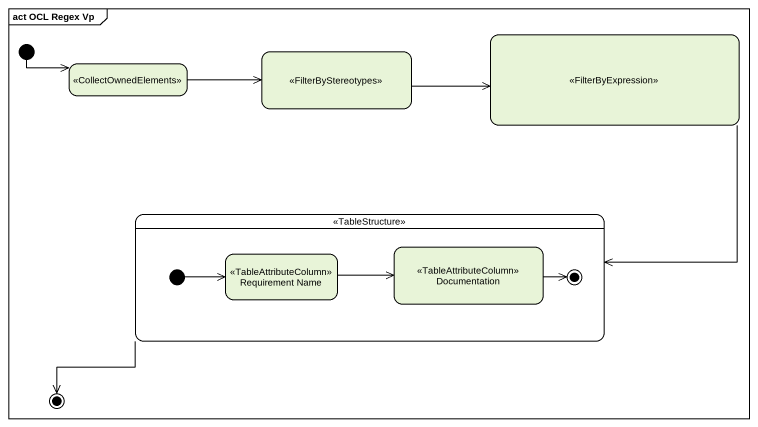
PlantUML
@startuml
mainframe act OCL Regex Vp
hide empty description
state " " as state1 <<FilterByStereotypes>>
state " " as state2 <<FilterByExpression>>
state " " as state3 <<CollectOwnedElements>>
state " " as state4 <<TableStructure>> {
  state "Requirement Name" as Requirement_Name <<TableAttributeColumn>>
  state Documentation <<TableAttributeColumn>>
  Documentation -right-> [*]
  [*] -right-> Requirement_Name
}
[*] -right-> state3
state1 -right-> state2
state2 --> state4
state3 -right-> state1
Requirement_Name -right-> Documentation
state4 -left-> [*]
@enduml
